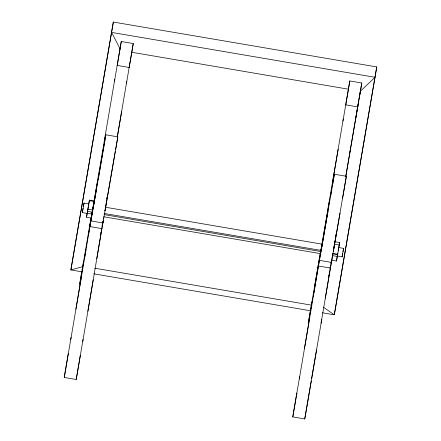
<?xml version="1.0" encoding="UTF-8"?>
<svg xmlns="http://www.w3.org/2000/svg" width="441" height="441" viewBox="0 0 441 441"><rect width="100%" height="100%" fill="white"/><g stroke="black" fill="none" stroke-linecap="round" stroke-linejoin="round"><path stroke-width="0.66" d="M87.301 212.623L87.158 213.444L82.368 212.628L83.106 208.218M88.443 205.969L88.784 203.896L83.994 203.081L83.465 206.267M88.729 204.139L89.418 200.126L94.209 200.942L91.315 218.03L86.524 217.215L87.158 213.444M86.524 217.215L89.418 200.126M98.205 179.481L105.84 134.803L117.813 136.842L102.929 222.953L90.956 220.913L91.171 219.21L84.81 256.662M91.315 218.03L91.937 214.221M102.929 222.953L103.15 221.25L87.869 311.274M105.112 209.888L104.98 210.908L114.825 154.212M319.493 260.355L334.377 174.245L346.35 176.29L331.467 262.401L319.493 260.355L319.708 258.658L304.428 348.682M103.641 216.757L320.497 253.641M320.921 250.571L321.054 249.551L320.006 255.333M105.945 207.32L322.112 244.16L321.577 247.346M331.467 262.401L331.687 260.697L321.076 323.214M83.079 339.338L76.216 379.503L64.243 377.463L68.316 353.55L68.228 354.129M105.84 134.803L103.718 147.41M114.412 81.679L121.281 41.509L133.254 43.549L129.18 67.462L117.207 65.422L117.295 64.849M121.281 41.509L117.207 65.422M76.216 379.503L80.29 355.589L80.201 356.168M117.813 136.842L115.691 149.449M129.18 67.462L129.268 66.889M311.269 381.013L304.753 418.95L292.78 416.91L296.854 392.997L296.765 393.576M334.377 174.245L332.255 186.857M358.665 101.496L357.717 106.909L345.744 104.87L345.832 104.291M359.145 98.679L361.791 82.996L349.818 80.957L345.744 104.87M304.753 418.95L316.588 349.796M357.717 106.909L357.805 106.331L349.956 152.151M343.01 251.734L343.578 248.366L338.787 247.55L338.219 250.918M337.53 254.953L337.337 256.034L342.128 256.849L342.69 253.481M331.704 260.212L336.494 261.028L337.332 255.956M331.819 259.556L332.878 253.404L337.668 254.22L339.239 244.981L339.631 242.55L334.84 241.734M91.441 217.016L88.332 235.737M91.662 215.671L91.882 214.326M92.103 212.981L92.323 211.636M102.979 221.746L103.194 220.401M103.415 219.056L103.635 217.711M105.173 209.381L105.834 205.346M106.055 204.001L106.275 202.656M320.75 251.756L313.347 296.109M331.731 259.848L325.32 298.149M333.71 248.823L334.702 242.776M334.923 241.431L335.138 240.086M322.332 312.779L334.306 314.819L376.757 66.938L113.331 22.05L70.88 269.931L82.401 271.893M83.448 262.186L82.169 269.754M97.191 183.241L93.007 208.869L94.054 203.086M102.075 156.787L103.354 149.223M102.869 222.418L96.783 258.702M106.937 198.632L107.157 197.298M107.384 195.964L107.604 194.63M311.985 301.633L310.707 309.196M320.557 253.25L320.827 251.64M330.612 196.234L331.891 188.671M335.364 238.746L335.584 237.412M335.81 236.078L336.031 234.744M336.251 233.405L336.477 232.071M342.585 198.274L346.35 176.29M92.158 212.909L92.384 211.592M92.604 210.28L92.825 208.968M104.958 137.245L93.751 202.568M85.995 249.843L75.891 309.235M114.925 153.622L115.327 151.263M329.251 201.757L321.544 248.316L328.06 211.063M336.235 233.228L336.455 231.9M87.627 210.743L88.255 207.083M81.806 271.562L79.683 284.175L90.923 218.626M104.247 141.252L114.765 79.452M70.758 339.526L81.276 277.725M71.106 337.299L64.243 377.463M126.391 83.718L133.254 43.549M117.35 136.644L126.738 81.491M117.383 136.6L121.6 111.782M82.732 341.566L93.249 279.765M310.343 311.01L308.22 323.617L319.46 258.073M342.949 121.121L349.818 80.957M332.784 180.7L343.302 118.899M321.015 250.521L321.224 249.297M338.164 149.185L321.698 245.29M299.296 378.968L309.814 317.167M299.643 376.746L292.78 416.91M355.275 120.939L360.363 91.226L375.043 77.296L111.617 32.408L120.266 49.221M345.777 176.753L350.137 151.224M333.214 251.425L333.44 250.102M333.666 248.785L333.887 247.467M334.113 246.144L334.339 244.827M311.616 378.786L321.787 319.207M113.331 22.05L70.88 269.931L82.55 266.711M93.012 207.893L93.52 204.955M93.861 202.948L94.209 200.942M94.594 200.346L102.091 156.698M100.289 235.996L100.52 234.656M100.752 233.317L100.983 231.977M106.898 198.461L107.124 197.121M107.356 195.787L107.582 194.448M314.532 286.804L320.64 251.342M321.732 246.337L320.486 253.707M330.039 268.194L330.27 266.844M345.689 176.786L361.791 82.996M328.71 276.11L328.942 274.771M329.173 273.431L329.405 272.091M335.777 235.902L336.009 234.562M340.039 213.102L333.633 249.716M336.494 261.028L337.845 253.112M338.831 247.164L339.631 242.55M376.757 66.938L334.306 314.819L323.325 307.162M92.34 210.55L93.161 205.842M89.242 228.598L91.348 216.559M96.281 190.38L90.956 220.913M102.036 225.957L102.268 224.618M320.877 249.997L321.467 246.635M321.963 244.981L322.112 244.16M330.105 268.078L330.337 266.739M330.926 263.393L331.158 262.059M83.994 203.081L82.368 212.628M91.469 215.892L92.516 210.103M343.578 248.366L342.128 256.849M131.749 52.27L348.39 89.187M89.352 200.649L94.142 201.465M334.449 244.165L339.239 244.981M87.902 209.194L92.693 210.01M104.214 213.461L321.059 250.411M87.533 211.344L92.323 212.16M104.021 214.574L320.866 251.53M332.801 253.856L337.591 254.678M87.213 213.201L92.004 214.017M332.503 255.598L337.288 256.419M89.909 226.569L101.888 228.609M318.446 266.011L330.425 268.056M94.705 268.2L311.352 305.122M93.922 273.855L310.811 310.817"/></g></svg>
